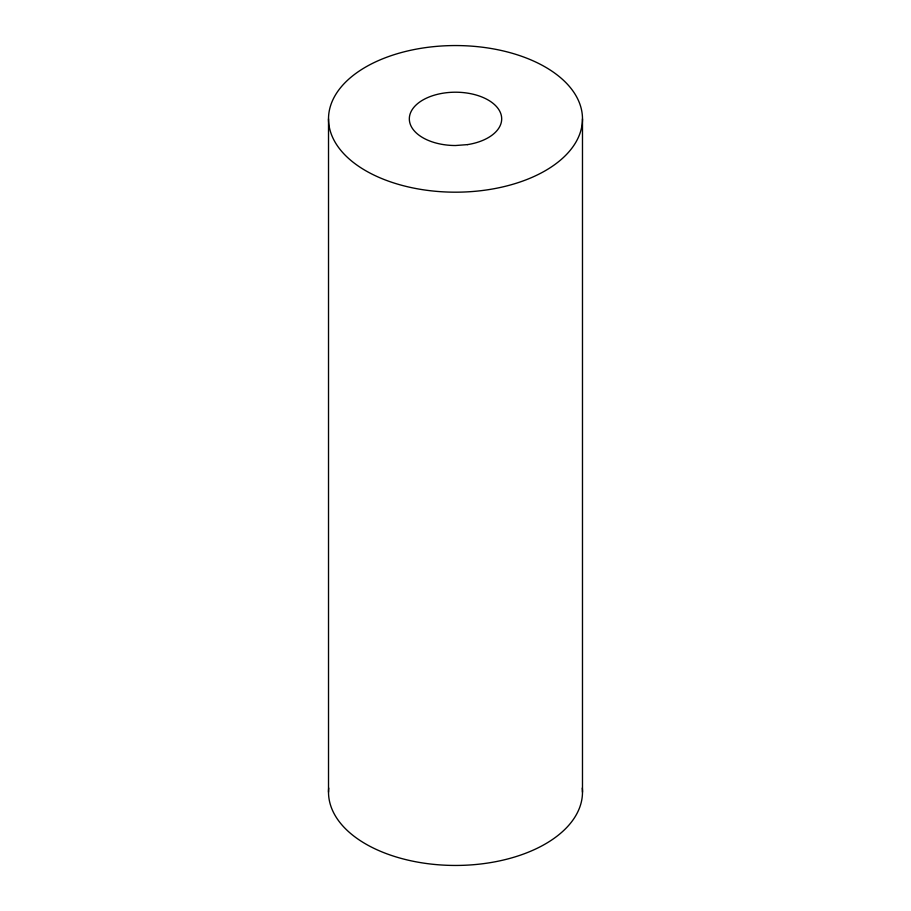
<?xml version="1.0" encoding="UTF-8"?>
<svg xmlns="http://www.w3.org/2000/svg" width="911" height="911" viewBox="0 0 911 911"><rect width="100%" height="100%" fill="white"/><g stroke="black" fill="none" stroke-linecap="round" stroke-linejoin="round"><path stroke-width="1.37" d="M582.482 118.863A126.982 73.313 0 0 1 392.003 182.359A126.982 73.313 0 0 1 392.003 55.377A126.982 73.313 0 0 1 582.482 118.863L582.482 792.137M328.518 118.863L328.518 792.137M582.288 788.049A126.982 73.313 0 0 1 455.5 865.45A126.982 73.313 0 0 1 328.712 788.049M467.457 144.621L455.5 145.521A46.176 26.658 0 0 1 413.651 107.6A46.176 26.658 0 0 1 490.87 101.725A46.176 26.658 0 0 1 467.457 144.621"/></g></svg>
